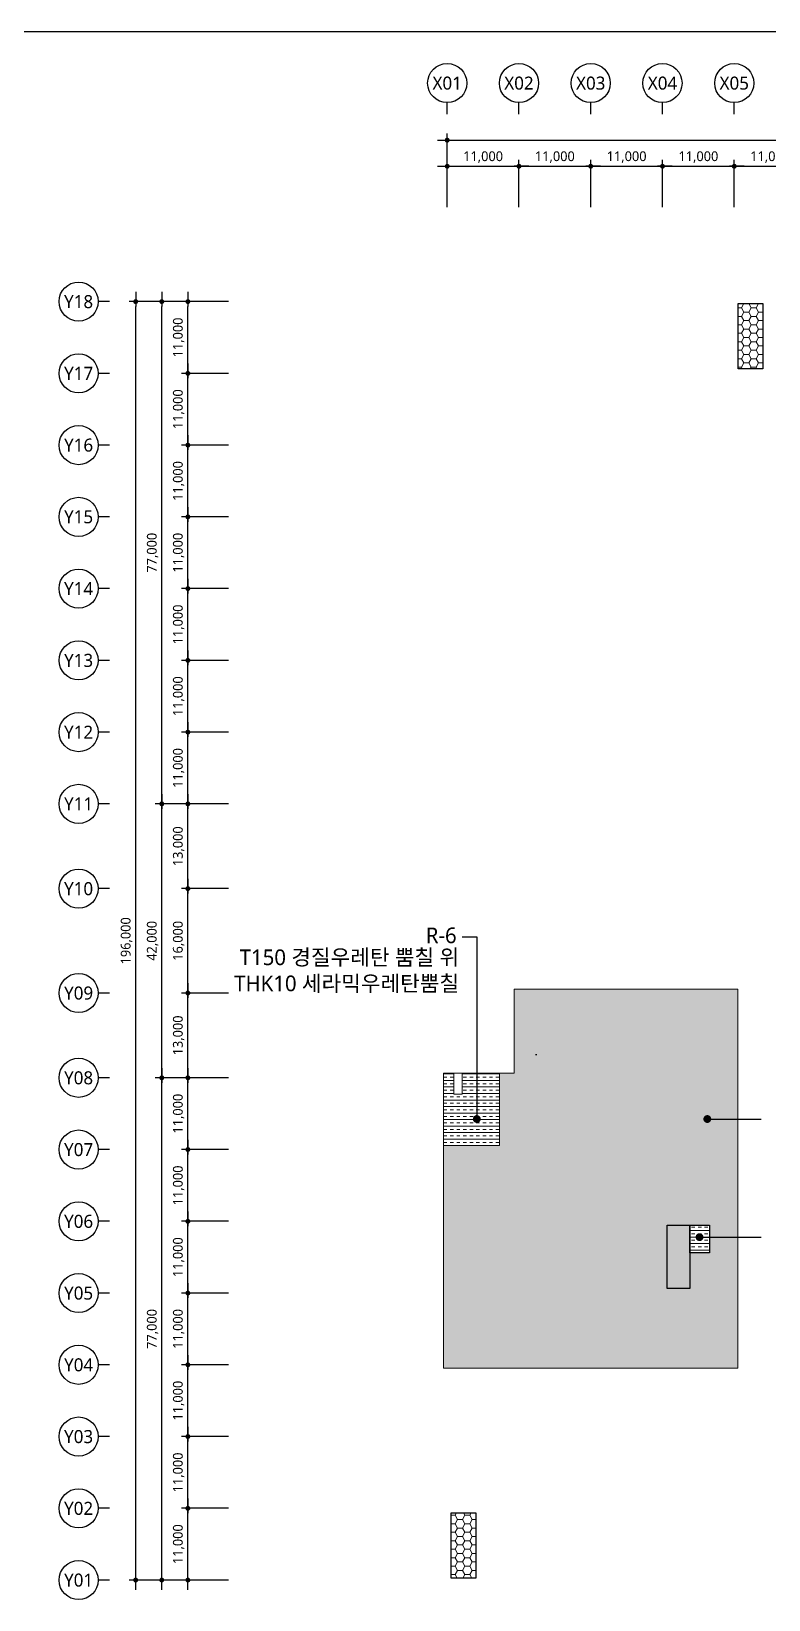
# Model space of a CAD drawing. Header units: millimetres. Extents: x 1037297 to 3512330, y 928637 to 1464837.
# Drawn here: x 2765798 to 2878809, y 1224408 to 1464837 of the extents above; entities that cross this region are included whole.
import ezdxf
from ezdxf.enums import TextEntityAlignment as Align

# ---------------------------------------------------------------- set-up
doc = ezdxf.new("R2010")
doc.units = ezdxf.units.MM
doc.header["$LTSCALE"] = 5
doc.header["$MEASUREMENT"] = 0
doc.header["$PDSIZE"] = -10
doc.layers.get('0').update_dxf_attribs({"linetype": 'CONTINUOUS'})
doc.layers.get('Defpoints').update_dxf_attribs({"color": 153, "linetype": 'CONTINUOUS'})
for name, color, linetype, lineweight in [('A-AXIS-BUBL', 7, 'CONTINUOUS', 25), ('A-DIMS', 7, 'CONTINUOUS', 25), ('A-MKXS-LEAD', 7, 'CONTINUOUS', 25), ('A-MKXS-TEXT1', 3, 'CONTINUOUS', 25), ('A-XXXX-HATC', 8, 'CONTINUOUS', 18), ('A-XXXX-TXT2', 3, 'CONTINUOUS', 25)]:
    doc.layers.add(name, color=color, linetype=linetype, lineweight=lineweight)
doc.styles.add('HY울릉도L', font='')
doc.styles.add('맑은고딕', font='malgun.ttf')
doc.styles.get('HY울릉도L').set_extended_font_data('HYwulM')
doc.dimstyles.new('CDIM', dxfattribs={"dimtxt": 3, "dimasz": 1.5, "dimexe": 2, "dimexo": 1, "dimgap": 1, "dimtad": 1, "dimdec": 0, "dimrnd": 0.5, "dimzin": 0, "dimdsep": 32, "dimlunit": 6, "dimtxsty": 'HY울릉도L', "dimblk1": '_CIDOT', "dimblk2": '_CIDOT', "dimsah": 1, "dimcen": 5.5, "dimclrd": 2, "dimclre": 2, "dimclrt": 7, "dimadec": 0, "dimazin": 0, "dimtfac": 1, "dimtdec": 0, "dimtix": 1, "dimtmove": 2, "dimatfit": 1, "dimldrblk": '_CIDOT', "dimfxl": 1, "dimtolj": 1, "dimtzin": 0, "dimlwd": -1, "dimarcsym": 0})
pattern_1 = [(0, (-359375, 2e-10), (1125, 649.51905), [750, -1500]), (120, (-359375, 2e-10), (-1125, 649.51905), [750, -1500]), (60, (-359375, 2e-10), (2e-13, 1299.0381), [-1500, 750])]

# ---------------------------------------------------------------- blocks, each defined once
blk = doc.blocks.new('_CIDOT')
at = {"color": 0, "linetype": 'ByBlock'}
blk.add_line((2, 0), (-1, 0), dxfattribs=at)
at = {"color": 0, "linetype": 'ByBlock', "const_width": 0.5}
blk.add_lwpolyline([(-0.25, 0, 1), (0.25, 0, 1)], format="xyb", close=True, dxfattribs=at)
blk = doc.blocks.new('*D5')
at = {"layer": 'A-DIMS', "lineweight": -2, "transparency": 16777216}
for p, q in [((93193, 67121), (85943, 67121)), ((93193, 56121), (85943, 56121))]:
    blk.add_line(p, q, dxfattribs=at)
at = {"layer": 'A-DIMS', "transparency": 16777216}
blk.add_line((86943, 56871), (86943, 66371), dxfattribs=at)
at = {"layer": 'Defpoints', "color": 0, "transparency": 16777216}
for p in [(86943, 67121), (93693, 67121), (93693, 56121)]:
    blk.add_point(p, dxfattribs=at)
at = {"layer": 'A-DIMS', "transparency": 16777216, "xscale": 750, "yscale": 750, "zscale": 750}
for p, rotation in [((86943, 67121), 90), ((86943, 56121), 270)]:
    blk.add_blockref('_CIDOT', p, dxfattribs=dict(at, rotation=rotation))
at = {"layer": 'A-DIMS', "color": 3, "transparency": 16777216, "insert": (85538, 61621), "char_height": 1500, "attachment_point": 5, "rotation": 90, "style": '맑은고딕'}
blk.add_mtext('\\A1;11,000', dxfattribs=at)
blk = doc.blocks.new('*D6')
at = {"layer": 'A-DIMS', "lineweight": -2, "transparency": 16777216}
for p, q in [((93193, 78121), (85943, 78121)), ((93193, 67121), (85943, 67121))]:
    blk.add_line(p, q, dxfattribs=at)
at = {"layer": 'A-DIMS', "transparency": 16777216}
blk.add_line((86943, 67871), (86943, 77371), dxfattribs=at)
at = {"layer": 'Defpoints', "color": 0, "transparency": 16777216}
for p in [(86943, 78121), (93693, 78121), (93693, 67121)]:
    blk.add_point(p, dxfattribs=at)
at = {"layer": 'A-DIMS', "transparency": 16777216, "xscale": 750, "yscale": 750, "zscale": 750}
for p, rotation in [((86943, 78121), 90), ((86943, 67121), 270)]:
    blk.add_blockref('_CIDOT', p, dxfattribs=dict(at, rotation=rotation))
at = {"layer": 'A-DIMS', "color": 3, "transparency": 16777216, "insert": (85538, 72621), "char_height": 1500, "attachment_point": 5, "rotation": 90, "style": '맑은고딕'}
blk.add_mtext('\\A1;11,000', dxfattribs=at)
blk = doc.blocks.new('*D7')
at = {"layer": 'A-DIMS', "lineweight": -2, "transparency": 16777216}
for p, q in [((93193, 89121), (85943, 89121)), ((93193, 78121), (85943, 78121))]:
    blk.add_line(p, q, dxfattribs=at)
at = {"layer": 'A-DIMS', "transparency": 16777216}
blk.add_line((86943, 78871), (86943, 88371), dxfattribs=at)
at = {"layer": 'Defpoints', "color": 0, "transparency": 16777216}
for p in [(86943, 89121), (93693, 89121), (93693, 78121)]:
    blk.add_point(p, dxfattribs=at)
at = {"layer": 'A-DIMS', "transparency": 16777216, "xscale": 750, "yscale": 750, "zscale": 750}
for p, rotation in [((86943, 89121), 90), ((86943, 78121), 270)]:
    blk.add_blockref('_CIDOT', p, dxfattribs=dict(at, rotation=rotation))
at = {"layer": 'A-DIMS', "color": 3, "transparency": 16777216, "insert": (85538, 83621), "char_height": 1500, "attachment_point": 5, "rotation": 90, "style": '맑은고딕'}
blk.add_mtext('\\A1;11,000', dxfattribs=at)
blk = doc.blocks.new('*D8')
at = {"layer": 'A-DIMS', "lineweight": -2, "transparency": 16777216}
for p, q in [((93193, 100121), (85943, 100121)), ((93193, 89121), (85943, 89121))]:
    blk.add_line(p, q, dxfattribs=at)
at = {"layer": 'A-DIMS', "transparency": 16777216}
blk.add_line((86943, 89871), (86943, 99371), dxfattribs=at)
at = {"layer": 'Defpoints', "color": 0, "transparency": 16777216}
for p in [(86943, 100121), (93693, 100121), (93693, 89121)]:
    blk.add_point(p, dxfattribs=at)
at = {"layer": 'A-DIMS', "transparency": 16777216, "xscale": 750, "yscale": 750, "zscale": 750}
for p, rotation in [((86943, 100121), 90), ((86943, 89121), 270)]:
    blk.add_blockref('_CIDOT', p, dxfattribs=dict(at, rotation=rotation))
at = {"layer": 'A-DIMS', "color": 3, "transparency": 16777216, "insert": (85538, 94621), "char_height": 1500, "attachment_point": 5, "rotation": 90, "style": '맑은고딕'}
blk.add_mtext('\\A1;11,000', dxfattribs=at)
blk = doc.blocks.new('*D9')
at = {"layer": 'A-DIMS', "lineweight": -2, "transparency": 16777216}
for p, q in [((93193, 111121), (85943, 111121)), ((93193, 100121), (85943, 100121))]:
    blk.add_line(p, q, dxfattribs=at)
at = {"layer": 'A-DIMS', "transparency": 16777216}
blk.add_line((86943, 100871), (86943, 110371), dxfattribs=at)
at = {"layer": 'Defpoints', "color": 0, "transparency": 16777216}
for p in [(86943, 111121), (93693, 111121), (93693, 100121)]:
    blk.add_point(p, dxfattribs=at)
at = {"layer": 'A-DIMS', "transparency": 16777216, "xscale": 750, "yscale": 750, "zscale": 750}
for p, rotation in [((86943, 111121), 90), ((86943, 100121), 270)]:
    blk.add_blockref('_CIDOT', p, dxfattribs=dict(at, rotation=rotation))
at = {"layer": 'A-DIMS', "color": 3, "transparency": 16777216, "insert": (85538, 105621), "char_height": 1500, "attachment_point": 5, "rotation": 90, "style": '맑은고딕'}
blk.add_mtext('\\A1;11,000', dxfattribs=at)
blk = doc.blocks.new('*D10')
at = {"layer": 'A-DIMS', "lineweight": -2, "transparency": 16777216}
for p, q in [((93193, 122121), (85943, 122121)), ((93193, 111121), (85943, 111121))]:
    blk.add_line(p, q, dxfattribs=at)
at = {"layer": 'A-DIMS', "transparency": 16777216}
blk.add_line((86943, 111871), (86943, 121371), dxfattribs=at)
at = {"layer": 'Defpoints', "color": 0, "transparency": 16777216}
for p in [(86943, 122121), (93693, 122121), (93693, 111121)]:
    blk.add_point(p, dxfattribs=at)
at = {"layer": 'A-DIMS', "transparency": 16777216, "xscale": 750, "yscale": 750, "zscale": 750}
for p, rotation in [((86943, 122121), 90), ((86943, 111121), 270)]:
    blk.add_blockref('_CIDOT', p, dxfattribs=dict(at, rotation=rotation))
at = {"layer": 'A-DIMS', "color": 3, "transparency": 16777216, "insert": (85538, 116621), "char_height": 1500, "attachment_point": 5, "rotation": 90, "style": '맑은고딕'}
blk.add_mtext('\\A1;11,000', dxfattribs=at)
blk = doc.blocks.new('*D11')
at = {"layer": 'A-DIMS', "lineweight": -2, "transparency": 16777216}
for p, q in [((93193, 135121), (85943, 135121)), ((93193, 122121), (85943, 122121))]:
    blk.add_line(p, q, dxfattribs=at)
at = {"layer": 'A-DIMS', "transparency": 16777216}
blk.add_line((86943, 122871), (86943, 134371), dxfattribs=at)
at = {"layer": 'Defpoints', "color": 0, "transparency": 16777216}
for p in [(86943, 135121), (93693, 135121), (93693, 122121)]:
    blk.add_point(p, dxfattribs=at)
at = {"layer": 'A-DIMS', "transparency": 16777216, "xscale": 750, "yscale": 750, "zscale": 750}
for p, rotation in [((86943, 135121), 90), ((86943, 122121), 270)]:
    blk.add_blockref('_CIDOT', p, dxfattribs=dict(at, rotation=rotation))
at = {"layer": 'A-DIMS', "color": 3, "transparency": 16777216, "insert": (85538, 128621), "char_height": 1500, "attachment_point": 5, "rotation": 90, "style": '맑은고딕'}
blk.add_mtext('\\A1;13,000', dxfattribs=at)
blk = doc.blocks.new('*D12')
at = {"layer": 'A-DIMS', "lineweight": -2, "transparency": 16777216}
for p, q in [((93193, 151121), (85943, 151121)), ((93193, 135121), (85943, 135121))]:
    blk.add_line(p, q, dxfattribs=at)
at = {"layer": 'A-DIMS', "transparency": 16777216}
blk.add_line((86943, 135871), (86943, 150371), dxfattribs=at)
at = {"layer": 'Defpoints', "color": 0, "transparency": 16777216}
for p in [(86943, 151121), (93693, 151121), (93693, 135121)]:
    blk.add_point(p, dxfattribs=at)
at = {"layer": 'A-DIMS', "transparency": 16777216, "xscale": 750, "yscale": 750, "zscale": 750}
for p, rotation in [((86943, 151121), 90), ((86943, 135121), 270)]:
    blk.add_blockref('_CIDOT', p, dxfattribs=dict(at, rotation=rotation))
at = {"layer": 'A-DIMS', "color": 3, "transparency": 16777216, "insert": (85538, 143121), "char_height": 1500, "attachment_point": 5, "rotation": 90, "style": '맑은고딕'}
blk.add_mtext('\\A1;16,000', dxfattribs=at)
blk = doc.blocks.new('*D13')
at = {"layer": 'A-DIMS', "lineweight": -2, "transparency": 16777216}
for p, q in [((93193, 164121), (85943, 164121)), ((93193, 151121), (85943, 151121))]:
    blk.add_line(p, q, dxfattribs=at)
at = {"layer": 'A-DIMS', "transparency": 16777216}
blk.add_line((86943, 151871), (86943, 163371), dxfattribs=at)
at = {"layer": 'Defpoints', "color": 0, "transparency": 16777216}
for p in [(86943, 164121), (93693, 164121), (93693, 151121)]:
    blk.add_point(p, dxfattribs=at)
at = {"layer": 'A-DIMS', "transparency": 16777216, "xscale": 750, "yscale": 750, "zscale": 750}
for p, rotation in [((86943, 164121), 90), ((86943, 151121), 270)]:
    blk.add_blockref('_CIDOT', p, dxfattribs=dict(at, rotation=rotation))
at = {"layer": 'A-DIMS', "color": 3, "transparency": 16777216, "insert": (85538, 157621), "char_height": 1500, "attachment_point": 5, "rotation": 90, "style": '맑은고딕'}
blk.add_mtext('\\A1;13,000', dxfattribs=at)
blk = doc.blocks.new('*D14')
at = {"layer": 'A-DIMS', "lineweight": -2, "transparency": 16777216}
for p, q in [((93193, 175121), (85943, 175121)), ((93193, 164121), (85943, 164121))]:
    blk.add_line(p, q, dxfattribs=at)
at = {"layer": 'A-DIMS', "transparency": 16777216}
blk.add_line((86943, 164871), (86943, 174371), dxfattribs=at)
at = {"layer": 'Defpoints', "color": 0, "transparency": 16777216}
for p in [(86943, 175121), (93693, 175121), (93693, 164121)]:
    blk.add_point(p, dxfattribs=at)
at = {"layer": 'A-DIMS', "transparency": 16777216, "xscale": 750, "yscale": 750, "zscale": 750}
for p, rotation in [((86943, 175121), 90), ((86943, 164121), 270)]:
    blk.add_blockref('_CIDOT', p, dxfattribs=dict(at, rotation=rotation))
at = {"layer": 'A-DIMS', "color": 3, "transparency": 16777216, "insert": (85538, 169621), "char_height": 1500, "attachment_point": 5, "rotation": 90, "style": '맑은고딕'}
blk.add_mtext('\\A1;11,000', dxfattribs=at)
blk = doc.blocks.new('*D15')
at = {"layer": 'A-DIMS', "lineweight": -2, "transparency": 16777216}
for p, q in [((93193, 186121), (85943, 186121)), ((93193, 175121), (85943, 175121))]:
    blk.add_line(p, q, dxfattribs=at)
at = {"layer": 'A-DIMS', "transparency": 16777216}
blk.add_line((86943, 175871), (86943, 185371), dxfattribs=at)
at = {"layer": 'Defpoints', "color": 0, "transparency": 16777216}
for p in [(86943, 186121), (93693, 186121), (93693, 175121)]:
    blk.add_point(p, dxfattribs=at)
at = {"layer": 'A-DIMS', "transparency": 16777216, "xscale": 750, "yscale": 750, "zscale": 750}
for p, rotation in [((86943, 186121), 90), ((86943, 175121), 270)]:
    blk.add_blockref('_CIDOT', p, dxfattribs=dict(at, rotation=rotation))
at = {"layer": 'A-DIMS', "color": 3, "transparency": 16777216, "insert": (85538, 180621), "char_height": 1500, "attachment_point": 5, "rotation": 90, "style": '맑은고딕'}
blk.add_mtext('\\A1;11,000', dxfattribs=at)
blk = doc.blocks.new('*D16')
at = {"layer": 'A-DIMS', "lineweight": -2, "transparency": 16777216}
for p, q in [((93193, 197121), (85943, 197121)), ((93193, 186121), (85943, 186121))]:
    blk.add_line(p, q, dxfattribs=at)
at = {"layer": 'A-DIMS', "transparency": 16777216}
blk.add_line((86943, 186871), (86943, 196371), dxfattribs=at)
at = {"layer": 'Defpoints', "color": 0, "transparency": 16777216}
for p in [(86943, 197121), (93693, 197121), (93693, 186121)]:
    blk.add_point(p, dxfattribs=at)
at = {"layer": 'A-DIMS', "transparency": 16777216, "xscale": 750, "yscale": 750, "zscale": 750}
for p, rotation in [((86943, 197121), 90), ((86943, 186121), 270)]:
    blk.add_blockref('_CIDOT', p, dxfattribs=dict(at, rotation=rotation))
at = {"layer": 'A-DIMS', "color": 3, "transparency": 16777216, "insert": (85538, 191621), "char_height": 1500, "attachment_point": 5, "rotation": 90, "style": '맑은고딕'}
blk.add_mtext('\\A1;11,000', dxfattribs=at)
blk = doc.blocks.new('*D17')
at = {"layer": 'A-DIMS', "lineweight": -2, "transparency": 16777216}
for p, q in [((93193, 208121), (85943, 208121)), ((93193, 197121), (85943, 197121))]:
    blk.add_line(p, q, dxfattribs=at)
at = {"layer": 'A-DIMS', "transparency": 16777216}
blk.add_line((86943, 197871), (86943, 207371), dxfattribs=at)
at = {"layer": 'Defpoints', "color": 0, "transparency": 16777216}
for p in [(86943, 208121), (93693, 208121), (93693, 197121)]:
    blk.add_point(p, dxfattribs=at)
at = {"layer": 'A-DIMS', "transparency": 16777216, "xscale": 750, "yscale": 750, "zscale": 750}
for p, rotation in [((86943, 208121), 90), ((86943, 197121), 270)]:
    blk.add_blockref('_CIDOT', p, dxfattribs=dict(at, rotation=rotation))
at = {"layer": 'A-DIMS', "color": 3, "transparency": 16777216, "insert": (85538, 202621), "char_height": 1500, "attachment_point": 5, "rotation": 90, "style": '맑은고딕'}
blk.add_mtext('\\A1;11,000', dxfattribs=at)
blk = doc.blocks.new('*D18')
at = {"layer": 'A-DIMS', "lineweight": -2, "transparency": 16777216}
for p, q in [((93193, 219121), (85943, 219121)), ((93193, 208121), (85943, 208121))]:
    blk.add_line(p, q, dxfattribs=at)
at = {"layer": 'A-DIMS', "transparency": 16777216}
blk.add_line((86943, 208871), (86943, 218371), dxfattribs=at)
at = {"layer": 'Defpoints', "color": 0, "transparency": 16777216}
for p in [(86943, 219121), (93693, 219121), (93693, 208121)]:
    blk.add_point(p, dxfattribs=at)
at = {"layer": 'A-DIMS', "transparency": 16777216, "xscale": 750, "yscale": 750, "zscale": 750}
for p, rotation in [((86943, 219121), 90), ((86943, 208121), 270)]:
    blk.add_blockref('_CIDOT', p, dxfattribs=dict(at, rotation=rotation))
at = {"layer": 'A-DIMS', "color": 3, "transparency": 16777216, "insert": (85538, 213621), "char_height": 1500, "attachment_point": 5, "rotation": 90, "style": '맑은고딕'}
blk.add_mtext('\\A1;11,000', dxfattribs=at)
blk = doc.blocks.new('*D19')
at = {"layer": 'A-DIMS', "lineweight": -2, "transparency": 16777216}
for p, q in [((93193, 230121), (85943, 230121)), ((93193, 219121), (85943, 219121))]:
    blk.add_line(p, q, dxfattribs=at)
at = {"layer": 'A-DIMS', "transparency": 16777216}
blk.add_line((86943, 219871), (86943, 229371), dxfattribs=at)
at = {"layer": 'Defpoints', "color": 0, "transparency": 16777216}
for p in [(86943, 230121), (93693, 230121), (93693, 219121)]:
    blk.add_point(p, dxfattribs=at)
at = {"layer": 'A-DIMS', "transparency": 16777216, "xscale": 750, "yscale": 750, "zscale": 750}
for p, rotation in [((86943, 230121), 90), ((86943, 219121), 270)]:
    blk.add_blockref('_CIDOT', p, dxfattribs=dict(at, rotation=rotation))
at = {"layer": 'A-DIMS', "color": 3, "transparency": 16777216, "insert": (85538, 224621), "char_height": 1500, "attachment_point": 5, "rotation": 90, "style": '맑은고딕'}
blk.add_mtext('\\A1;11,000', dxfattribs=at)
blk = doc.blocks.new('*D20')
at = {"layer": 'A-DIMS', "lineweight": -2, "transparency": 16777216}
for p, q in [((93193, 241121), (85943, 241121)), ((93193, 230121), (85943, 230121))]:
    blk.add_line(p, q, dxfattribs=at)
at = {"layer": 'A-DIMS', "transparency": 16777216}
blk.add_line((86943, 230871), (86943, 240371), dxfattribs=at)
at = {"layer": 'Defpoints', "color": 0, "transparency": 16777216}
for p in [(86943, 241121), (93693, 241121), (93693, 230121)]:
    blk.add_point(p, dxfattribs=at)
at = {"layer": 'A-DIMS', "transparency": 16777216, "xscale": 750, "yscale": 750, "zscale": 750}
for p, rotation in [((86943, 241121), 90), ((86943, 230121), 270)]:
    blk.add_blockref('_CIDOT', p, dxfattribs=dict(at, rotation=rotation))
at = {"layer": 'A-DIMS', "color": 3, "transparency": 16777216, "insert": (85538, 235621), "char_height": 1500, "attachment_point": 5, "rotation": 90, "style": '맑은고딕'}
blk.add_mtext('\\A1;11,000', dxfattribs=at)
blk = doc.blocks.new('*D21')
at = {"layer": 'A-DIMS', "lineweight": -2, "transparency": 16777216}
for p, q in [((93193, 122121), (81943, 122121)), ((93193, 45121), (81943, 45121))]:
    blk.add_line(p, q, dxfattribs=at)
at = {"layer": 'A-DIMS', "transparency": 16777216}
blk.add_line((82943, 45871), (82943, 121371), dxfattribs=at)
at = {"layer": 'Defpoints', "color": 0, "transparency": 16777216}
for p in [(82943, 122121), (93693, 122121), (93693, 45121)]:
    blk.add_point(p, dxfattribs=at)
at = {"layer": 'A-DIMS', "transparency": 16777216, "xscale": 750, "yscale": 750, "zscale": 750}
for p, rotation in [((82943, 122121), 90), ((82943, 45121), 270)]:
    blk.add_blockref('_CIDOT', p, dxfattribs=dict(at, rotation=rotation))
at = {"layer": 'A-DIMS', "color": 3, "transparency": 16777216, "insert": (81542, 83621), "char_height": 1500, "attachment_point": 5, "rotation": 90, "style": '맑은고딕'}
blk.add_mtext('\\A1;77,000', dxfattribs=at)
blk = doc.blocks.new('*D22')
at = {"layer": 'A-DIMS', "lineweight": -2, "transparency": 16777216}
for p, q in [((93193, 241121), (77943, 241121)), ((93193, 45121), (77943, 45121))]:
    blk.add_line(p, q, dxfattribs=at)
at = {"layer": 'A-DIMS', "transparency": 16777216}
blk.add_line((78943, 45871), (78943, 240371), dxfattribs=at)
at = {"layer": 'Defpoints', "color": 0, "transparency": 16777216}
for p in [(78943, 241121), (93693, 241121), (93693, 45121)]:
    blk.add_point(p, dxfattribs=at)
at = {"layer": 'A-DIMS', "transparency": 16777216, "xscale": 750, "yscale": 750, "zscale": 750}
for p, rotation in [((78943, 241121), 90), ((78943, 45121), 270)]:
    blk.add_blockref('_CIDOT', p, dxfattribs=dict(at, rotation=rotation))
at = {"layer": 'A-DIMS', "color": 3, "transparency": 16777216, "insert": (77538, 143121), "char_height": 1500, "attachment_point": 5, "rotation": 90, "style": '맑은고딕'}
blk.add_mtext('\\A1;196,000', dxfattribs=at)
blk = doc.blocks.new('*D23')
at = {"layer": 'A-DIMS', "lineweight": -2, "transparency": 16777216}
for p, q in [((93193, 56121), (85943, 56121)), ((93193, 45121), (85943, 45121))]:
    blk.add_line(p, q, dxfattribs=at)
at = {"layer": 'A-DIMS', "transparency": 16777216}
blk.add_line((86943, 45871), (86943, 55371), dxfattribs=at)
at = {"layer": 'Defpoints', "color": 0, "transparency": 16777216}
for p in [(86943, 56121), (93693, 56121), (93693, 45121)]:
    blk.add_point(p, dxfattribs=at)
at = {"layer": 'A-DIMS', "transparency": 16777216, "xscale": 750, "yscale": 750, "zscale": 750}
for p, rotation in [((86943, 56121), 90), ((86943, 45121), 270)]:
    blk.add_blockref('_CIDOT', p, dxfattribs=dict(at, rotation=rotation))
at = {"layer": 'A-DIMS', "color": 3, "transparency": 16777216, "insert": (85538, 50621), "char_height": 1500, "attachment_point": 5, "rotation": 90, "style": '맑은고딕'}
blk.add_mtext('\\A1;11,000', dxfattribs=at)
blk = doc.blocks.new('*D24')
at = {"layer": 'A-DIMS', "lineweight": -2, "transparency": 16777216}
for p, q in [((93193, 164121), (81943, 164121)), ((93193, 122121), (81943, 122121))]:
    blk.add_line(p, q, dxfattribs=at)
at = {"layer": 'A-DIMS', "transparency": 16777216}
blk.add_line((82943, 122871), (82943, 163371), dxfattribs=at)
at = {"layer": 'Defpoints', "color": 0, "transparency": 16777216}
for p in [(82943, 164121), (93693, 164121), (93693, 122121)]:
    blk.add_point(p, dxfattribs=at)
at = {"layer": 'A-DIMS', "transparency": 16777216, "xscale": 750, "yscale": 750, "zscale": 750}
for p, rotation in [((82943, 164121), 90), ((82943, 122121), 270)]:
    blk.add_blockref('_CIDOT', p, dxfattribs=dict(at, rotation=rotation))
at = {"layer": 'A-DIMS', "color": 3, "transparency": 16777216, "insert": (81542, 143121), "char_height": 1500, "attachment_point": 5, "rotation": 90, "style": '맑은고딕'}
blk.add_mtext('\\A1;42,000', dxfattribs=at)
blk = doc.blocks.new('*D25')
at = {"layer": 'A-DIMS', "lineweight": -2, "transparency": 16777216}
for p, q in [((93193, 241121), (81943, 241121)), ((93193, 164121), (81943, 164121))]:
    blk.add_line(p, q, dxfattribs=at)
at = {"layer": 'A-DIMS', "transparency": 16777216}
blk.add_line((82943, 164871), (82943, 240371), dxfattribs=at)
at = {"layer": 'Defpoints', "color": 0, "transparency": 16777216}
for p in [(82943, 241121), (93693, 241121), (93693, 164121)]:
    blk.add_point(p, dxfattribs=at)
at = {"layer": 'A-DIMS', "transparency": 16777216, "xscale": 750, "yscale": 750, "zscale": 750}
for p, rotation in [((82943, 241121), 90), ((82943, 164121), 270)]:
    blk.add_blockref('_CIDOT', p, dxfattribs=dict(at, rotation=rotation))
at = {"layer": 'A-DIMS', "color": 3, "transparency": 16777216, "insert": (81542, 202621), "char_height": 1500, "attachment_point": 5, "rotation": 90, "style": '맑은고딕'}
blk.add_mtext('\\A1;77,000', dxfattribs=at)
blk = doc.blocks.new('*D26')
at = {"layer": 'A-DIMS', "lineweight": -2, "transparency": 16777216}
for p, q in [((148693, 255621), (148693, 262871)), ((159693, 255621), (159693, 262871))]:
    blk.add_line(p, q, dxfattribs=at)
at = {"layer": 'A-DIMS', "transparency": 16777216}
blk.add_line((149443, 261871), (158943, 261871), dxfattribs=at)
at = {"layer": 'Defpoints', "color": 0, "transparency": 16777216}
for p in [(159693, 261871), (148693, 255121), (159693, 255121)]:
    blk.add_point(p, dxfattribs=at)
at = {"layer": 'A-DIMS', "transparency": 16777216, "xscale": 750, "yscale": 750, "zscale": 750, "rotation": 180}
blk.add_blockref('_CIDOT', (148693, 261871), dxfattribs=at)
at = {"layer": 'A-DIMS', "transparency": 16777216, "xscale": 750, "yscale": 750, "zscale": 750}
blk.add_blockref('_CIDOT', (159693, 261871), dxfattribs=at)
at = {"layer": 'A-DIMS', "color": 3, "transparency": 16777216, "insert": (154193, 263275), "char_height": 1500, "attachment_point": 5, "style": '맑은고딕'}
blk.add_mtext('\\A1;11,000', dxfattribs=at)
blk = doc.blocks.new('*D27')
at = {"layer": 'A-DIMS', "lineweight": -2, "transparency": 16777216}
for p, q in [((159693, 255621), (159693, 262871)), ((170693, 255621), (170693, 262871))]:
    blk.add_line(p, q, dxfattribs=at)
at = {"layer": 'A-DIMS', "transparency": 16777216}
blk.add_line((160443, 261871), (169943, 261871), dxfattribs=at)
at = {"layer": 'Defpoints', "color": 0, "transparency": 16777216}
for p in [(170693, 261871), (159693, 255121), (170693, 255121)]:
    blk.add_point(p, dxfattribs=at)
at = {"layer": 'A-DIMS', "transparency": 16777216, "xscale": 750, "yscale": 750, "zscale": 750, "rotation": 180}
blk.add_blockref('_CIDOT', (159693, 261871), dxfattribs=at)
at = {"layer": 'A-DIMS', "transparency": 16777216, "xscale": 750, "yscale": 750, "zscale": 750}
blk.add_blockref('_CIDOT', (170693, 261871), dxfattribs=at)
at = {"layer": 'A-DIMS', "color": 3, "transparency": 16777216, "insert": (165193, 263275), "char_height": 1500, "attachment_point": 5, "style": '맑은고딕'}
blk.add_mtext('\\A1;11,000', dxfattribs=at)
blk = doc.blocks.new('*D28')
at = {"layer": 'A-DIMS', "lineweight": -2, "transparency": 16777216}
for p, q in [((170693, 255621), (170693, 262871)), ((181693, 255621), (181693, 262871))]:
    blk.add_line(p, q, dxfattribs=at)
at = {"layer": 'A-DIMS', "transparency": 16777216}
blk.add_line((171443, 261871), (180943, 261871), dxfattribs=at)
at = {"layer": 'Defpoints', "color": 0, "transparency": 16777216}
for p in [(181693, 261871), (170693, 255121), (181693, 255121)]:
    blk.add_point(p, dxfattribs=at)
at = {"layer": 'A-DIMS', "transparency": 16777216, "xscale": 750, "yscale": 750, "zscale": 750, "rotation": 180}
blk.add_blockref('_CIDOT', (170693, 261871), dxfattribs=at)
at = {"layer": 'A-DIMS', "transparency": 16777216, "xscale": 750, "yscale": 750, "zscale": 750}
blk.add_blockref('_CIDOT', (181693, 261871), dxfattribs=at)
at = {"layer": 'A-DIMS', "color": 3, "transparency": 16777216, "insert": (176193, 263275), "char_height": 1500, "attachment_point": 5, "style": '맑은고딕'}
blk.add_mtext('\\A1;11,000', dxfattribs=at)
blk = doc.blocks.new('*D39')
at = {"layer": 'A-DIMS', "lineweight": -2, "transparency": 16777216}
for p, q in [((126693, 255621), (126693, 266871)), ((302693, 255621), (302693, 266871))]:
    blk.add_line(p, q, dxfattribs=at)
at = {"layer": 'A-DIMS', "transparency": 16777216}
blk.add_line((127443, 265871), (301943, 265871), dxfattribs=at)
at = {"layer": 'Defpoints', "color": 0, "transparency": 16777216}
for p in [(302693, 265871), (126693, 255121), (302693, 255121)]:
    blk.add_point(p, dxfattribs=at)
at = {"layer": 'A-DIMS', "transparency": 16777216, "xscale": 750, "yscale": 750, "zscale": 750, "rotation": 180}
blk.add_blockref('_CIDOT', (126693, 265871), dxfattribs=at)
at = {"layer": 'A-DIMS', "transparency": 16777216, "xscale": 750, "yscale": 750, "zscale": 750}
blk.add_blockref('_CIDOT', (302693, 265871), dxfattribs=at)
at = {"layer": 'A-DIMS', "color": 3, "transparency": 16777216, "insert": (214693, 267275), "char_height": 1500, "attachment_point": 5, "style": '맑은고딕'}
blk.add_mtext('\\A1;176,000', dxfattribs=at)
blk = doc.blocks.new('*D41')
at = {"layer": 'A-DIMS', "lineweight": -2, "transparency": 16777216}
for p, q in [((126693, 255621), (126693, 262871)), ((137693, 255621), (137693, 262871))]:
    blk.add_line(p, q, dxfattribs=at)
at = {"layer": 'A-DIMS', "transparency": 16777216}
blk.add_line((127443, 261871), (136943, 261871), dxfattribs=at)
at = {"layer": 'Defpoints', "color": 0, "transparency": 16777216}
for p in [(137693, 261871), (126693, 255121), (137693, 255121)]:
    blk.add_point(p, dxfattribs=at)
at = {"layer": 'A-DIMS', "transparency": 16777216, "xscale": 750, "yscale": 750, "zscale": 750, "rotation": 180}
blk.add_blockref('_CIDOT', (126693, 261871), dxfattribs=at)
at = {"layer": 'A-DIMS', "transparency": 16777216, "xscale": 750, "yscale": 750, "zscale": 750}
blk.add_blockref('_CIDOT', (137693, 261871), dxfattribs=at)
at = {"layer": 'A-DIMS', "color": 3, "transparency": 16777216, "insert": (132193, 263275), "char_height": 1500, "attachment_point": 5, "style": '맑은고딕'}
blk.add_mtext('\\A1;11,000', dxfattribs=at)
blk = doc.blocks.new('*D42')
at = {"layer": 'A-DIMS', "lineweight": -2, "transparency": 16777216}
for p, q in [((137693, 255621), (137693, 262871)), ((148693, 255621), (148693, 262871))]:
    blk.add_line(p, q, dxfattribs=at)
at = {"layer": 'A-DIMS', "transparency": 16777216}
blk.add_line((138443, 261871), (147943, 261871), dxfattribs=at)
at = {"layer": 'Defpoints', "color": 0, "transparency": 16777216}
for p in [(148693, 261871), (137693, 255121), (148693, 255121)]:
    blk.add_point(p, dxfattribs=at)
at = {"layer": 'A-DIMS', "transparency": 16777216, "xscale": 750, "yscale": 750, "zscale": 750, "rotation": 180}
blk.add_blockref('_CIDOT', (137693, 261871), dxfattribs=at)
at = {"layer": 'A-DIMS', "transparency": 16777216, "xscale": 750, "yscale": 750, "zscale": 750}
blk.add_blockref('_CIDOT', (148693, 261871), dxfattribs=at)
at = {"layer": 'A-DIMS', "color": 3, "transparency": 16777216, "insert": (143193, 263275), "char_height": 1500, "attachment_point": 5, "style": '맑은고딕'}
blk.add_mtext('\\A1;11,000', dxfattribs=at)
blk = doc.blocks.new('DIM(210222)')
for p, q in [((126693, 269870.6), (126693, 271620.6)), ((137693, 269870.6), (137693, 271620.6)), ((148693, 269870.6), (148693, 271620.6)), ((159693, 269870.6), (159693, 271620.6)), ((170693, 269870.6), (170693, 271620.6)), ((74943, 241120.6), (73193, 241120.6)), ((74943, 230120.6), (73193, 230120.6)), ((74943, 219120.6), (73193, 219120.6)), ((74943, 208120.6), (73193, 208120.6)), ((74943, 197120.6), (73193, 197120.6)), ((74943, 186120.6), (73193, 186120.6)), ((74943, 175120.6), (73193, 175120.6)), ((74943, 164120.6), (73193, 164120.6)), ((74943, 151120.6), (73193, 151120.6)), ((74943, 135120.6), (73193, 135120.6)), ((74943, 122120.6), (73193, 122120.6)), ((74943, 111120.6), (73193, 111120.6)), ((74943, 100120.6), (73193, 100120.6)), ((74943, 89120.6), (73193, 89120.6)), ((74943, 78120.6), (73193, 78120.6)), ((74943, 67120.6), (73193, 67120.6)), ((74943, 56120.6), (73193, 56120.6)), ((74943, 45120.6), (73193, 45120.6))]:
    blk.add_line(p, q)
at = {"layer": 'A-AXIS-BUBL', "ltscale": 0.2}
for centre in [(126693, 274620.6), (137693, 274620.6), (148693, 274620.6), (159693, 274620.6), (170693, 274620.6), (70193, 241120.6), (70193, 230120.6), (70193, 219120.6), (70193, 208120.6), (70193, 197120.6), (70193, 186120.6), (70193, 175120.6), (70193, 164120.6), (70193, 151120.6), (70193, 135120.6), (70193, 122120.6), (70193, 111120.6), (70193, 100120.6), (70193, 89120.6), (70193, 78120.6), (70193, 67120.6), (70193, 56120.6), (70193, 45120.6)]:
    blk.add_circle(centre, 3000, dxfattribs=at)
at = {"layer": 'A-XXXX-TXT2', "ltscale": 0.2, "style": '맑은고딕'}
for s, p in [('X01', (126693, 274620.6)), ('X02', (137693, 274620.6)), ('X03', (148693, 274620.6)), ('X04', (159693, 274620.6)), ('X05', (170693, 274620.6)), ('Y18', (70193, 241120.6)), ('Y17', (70193, 230120.6)), ('Y16', (70193, 219120.6)), ('Y15', (70193, 208120.6)), ('Y14', (70193, 197120.6)), ('Y13', (70193, 186120.6)), ('Y12', (70193, 175120.6)), ('Y11', (70193, 164120.6)), ('Y10', (70193, 151120.6)), ('Y09', (70193, 135120.6)), ('Y08', (70193, 122120.6)), ('Y07', (70193, 111120.6)), ('Y06', (70193, 100120.6)), ('Y05', (70193, 89120.6)), ('Y04', (70193, 78120.6)), ('Y03', (70193, 67120.6)), ('Y02', (70193, 56120.6)), ('Y01', (70193, 45120.6))]:
    blk.add_text(s, height=2000, dxfattribs=at).set_placement(p, align=Align.MIDDLE)
at = {"layer": 'A-DIMS'}
for p1, p2, distance, picture, middle in [((126693, 255120.6), (302693, 255120.6), 10750, '*D39', (214693, 267275.5)), ((126693, 255120.6), (137693, 255120.6), 6750, '*D41', (132193, 263275.5)), ((137693, 255120.6), (148693, 255120.6), 6750, '*D42', (143193, 263275.5)), ((148693, 255120.6), (159693, 255120.6), 6750, '*D26', (154193, 263275.5)), ((159693, 255120.6), (170693, 255120.6), 6750, '*D27', (165193, 263275.5)), ((170693, 255120.6), (181693, 255120.6), 6750, '*D28', (176193, 263275.5)), ((93693, 45120.6), (93693, 241120.6), 14750, '*D22', (77538.1, 143120.6)), ((93693, 164120.6), (93693, 241120.6), 10750, '*D25', (81542.2, 202620.6)), ((93693, 230120.6), (93693, 241120.6), 6750, '*D20', (85538.1, 235620.6)), ((93693, 219120.6), (93693, 230120.6), 6750, '*D19', (85538.1, 224620.6)), ((93693, 208120.6), (93693, 219120.6), 6750, '*D18', (85538.1, 213620.6)), ((93693, 197120.6), (93693, 208120.6), 6750, '*D17', (85538.1, 202620.6)), ((93693, 186120.6), (93693, 197120.6), 6750, '*D16', (85538.1, 191620.6)), ((93693, 175120.6), (93693, 186120.6), 6750, '*D15', (85538.1, 180620.6)), ((93693, 164120.6), (93693, 175120.6), 6750, '*D14', (85538.1, 169620.6)), ((93693, 122120.6), (93693, 164120.6), 10750, '*D24', (81542.2, 143120.6)), ((93693, 151120.6), (93693, 164120.6), 6750, '*D13', (85538.1, 157620.6)), ((93693, 135120.6), (93693, 151120.6), 6750, '*D12', (85538.1, 143120.6)), ((93693, 122120.6), (93693, 135120.6), 6750, '*D11', (85538.1, 128620.6)), ((93693, 45120.6), (93693, 122120.6), 10750, '*D21', (81542.2, 83620.6)), ((93693, 111120.6), (93693, 122120.6), 6750, '*D10', (85538.1, 116620.6)), ((93693, 100120.6), (93693, 111120.6), 6750, '*D9', (85538.1, 105620.6)), ((93693, 89120.6), (93693, 100120.6), 6750, '*D8', (85538.1, 94620.6)), ((93693, 78120.6), (93693, 89120.6), 6750, '*D7', (85538.1, 83620.6)), ((93693, 67120.6), (93693, 78120.6), 6750, '*D6', (85538.1, 72620.6)), ((93693, 56120.6), (93693, 67120.6), 6750, '*D5', (85538.1, 61620.6)), ((93693, 45120.6), (93693, 56120.6), 6750, '*D23', (85538.1, 50620.6))]:
    dim = blk.add_aligned_dim(p1=p1, p2=p2, distance=distance, dimstyle='CDIM', override={"dimscale": 500, "dimtxsty": '맑은고딕', "dimclrd": 256, "dimclre": 256, "dimclrt": 3}, dxfattribs=at)
    dim.commit()
    dim.dimension.update_dxf_attribs({"geometry": picture, "text_midpoint": middle})

msp = doc.modelspace()

# ---------------------------------------------------------------- hatches: boundary and pattern name
at = {"layer": 'A-XXXX-HATC'}
h = msp.add_hatch(dxfattribs=at)
h.set_pattern_fill('HONEY', color=30, scale=6000)
h.set_pattern_definition(pattern_1)
h.paths.add_polyline_path([(2874140, 1413108), (2874140, 1423108), (2877940, 1423108), (2877940, 1413108)])
h = msp.add_hatch(dxfattribs=at)
h.set_pattern_fill('HONEY', color=30, scale=6000)
h.set_pattern_definition([(0, (840000, 268100), (1125, 649.51905), [750, -1500]), (120, (840000, 268100), (-1125, 649.51905), [750, -1500]), (60, (840000, 268100), (2e-13, 1299.0381), [-1500, 750])])
h.paths.add_polyline_path([(2863240, 1272108), (2866740, 1272108)], flags=16)
h.paths.add_polyline_path([(2866740, 1277558), (2866740, 1281808), (2869740, 1281808), (2869740, 1277558)])
h.paths.add_polyline_path([(2837565, 1294033), (2828965, 1294033), (2828965, 1259883), (2874065, 1259883), (2874065, 1317983), (2839790, 1317983), (2839790, 1305108), (2837565, 1305108)])
h = msp.add_hatch(dxfattribs=at)
h.set_pattern_fill('TRANS', color=30, scale=4000)
h.paths.add_polyline_path([(2831840, 1305108), (2831840, 1301908), (2830540, 1301908), (2830540, 1305108), (2828965, 1305108), (2828965, 1294033), (2837565, 1294033), (2837565, 1305108)])
h = msp.add_hatch(dxfattribs=at)
h.set_pattern_fill('TRANS', color=30, scale=4000)
h.paths.add_polyline_path([(2866740, 1281808), (2869740, 1281808), (2869740, 1277558), (2866740, 1277558)])
h = msp.add_hatch(dxfattribs=at)
h.set_pattern_fill('HONEY', color=30, scale=6000)
h.set_pattern_definition(pattern_1)
h.paths.add_polyline_path([(2830140, 1227708), (2830140, 1237708), (2833940, 1237708), (2833940, 1227708)])

# ---------------------------------------------------------------- linework, layer by layer
for p, q in [((2717297, 1464837), (3436047, 1464837)), ((2843090, 1308002), (2843290, 1308002))]:
    msp.add_line(p, q)
for points in [[(2874140, 1413108), (2874140, 1423108), (2877940, 1423108), (2877940, 1413108)], [(2863240, 1281808), (2866740, 1281808), (2866740, 1272108), (2863240, 1272108), (2863240, 1281808)], [(2866740, 1281808), (2869740, 1281808), (2869740, 1277558), (2866740, 1277558)], [(2830140, 1227708), (2830140, 1237708), (2833940, 1237708), (2833940, 1227708)]]:
    msp.add_lwpolyline(points, close=True)
msp.add_lwpolyline([(2831857, 1325998), (2834097, 1325998), (2834097, 1298078)])
at = {"layer": 'A-MKXS-LEAD'}
for p, q in [((2869108, 1298090), (2877647, 1298090)), ((2868215, 1279979), (2877647, 1279979))]:
    msp.add_line(p, q, dxfattribs=at)
at = {"layer": 'A-MKXS-LEAD', "const_width": 600}
for points in [[(2834074, 1297790, -1), (2834074, 1298390, -1)], [(2869408, 1297790, 1), (2869408, 1298390, 1)], [(2868215, 1279679, 1), (2868215, 1280279, 1)]]:
    msp.add_lwpolyline(points, format="xyb", close=True, dxfattribs=at)
at = {"layer": 'A-XXXX-HATC', "ltscale": 100}
for points in [[(2828965, 1305108), (2828965, 1259883), (2874065, 1259883), (2874065, 1317983), (2839790, 1317983), (2839790, 1305108), (2828965, 1305108)], [(2831840, 1305108), (2831840, 1301908), (2830540, 1301908), (2830540, 1305108)]]:
    msp.add_lwpolyline(points, dxfattribs=at)
at = {"layer": 'A-XXXX-HATC', "color": 7, "ltscale": 100}
msp.add_lwpolyline([(2837565, 1294033), (2828965, 1294033), (2828965, 1305108), (2837565, 1305108)], close=True, dxfattribs=at)

# ---------------------------------------------------------------- block references
msp.add_blockref('DIM(210222)', (2702847, 1182287))

# ---------------------------------------------------------------- texts
at = {"layer": 'A-MKXS-TEXT1', "style": '맑은고딕'}
msp.add_text('R-6', height=2400, dxfattribs=at).set_placement((2826249, 1326250), align=Align.MIDDLE_LEFT)
for s, p in [('T150 경질우레탄 뿜칠 위', (2831362, 1322889)), ('THK10 세라믹우레탄뿜칠', (2831362, 1318885))]:
    msp.add_text(s, height=2400, dxfattribs=at).set_placement(p, align=Align.MIDDLE_RIGHT)

doc.saveas('drawing.dxf')
